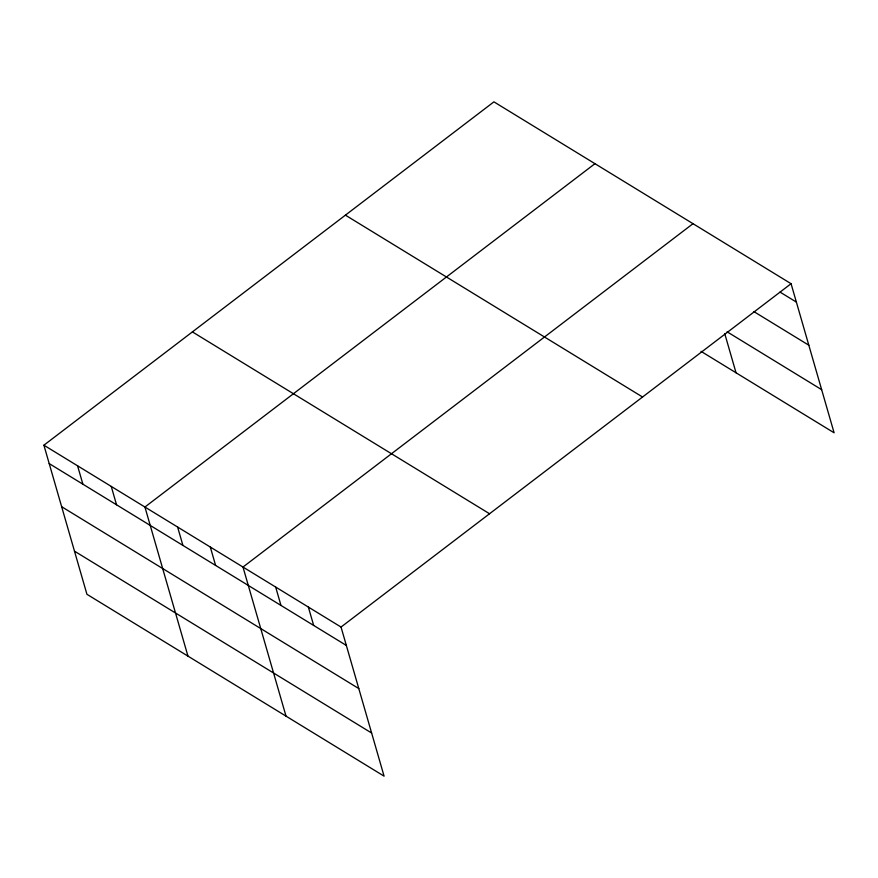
<?xml version="1.0" encoding="UTF-8"?>
<svg xmlns="http://www.w3.org/2000/svg" width="878" height="878" viewBox="0 0 878 878"><rect width="100%" height="100%" fill="white"/><g stroke="black" fill="none" stroke-linecap="round" stroke-linejoin="round"><path stroke-width="1.32" d="M43.9 445.201L341.037 627.057L384.081 776.152L86.933 594.296L43.9 445.201L493.919 101.848L791.067 283.704L834.1 432.799L701.028 351.354M594.955 163.681L144.925 507.034L187.958 656.129M693.005 223.692L242.986 567.045L286.019 716.141M341.037 627.057L791.067 283.704M780.026 292.089L796.368 302.087M753.961 311.646L808.825 345.219M727.094 331.796L821.654 389.667M345.416 215.154L642.553 397.01M192.403 331.895L489.551 513.751M49.201 463.584L346.349 645.44M61.658 506.716L358.795 688.571M74.487 551.164L371.624 733.02M724.723 333.574L736.038 372.788M308.354 607.06L313.666 625.432M275.67 587.053L280.971 605.436M210.303 547.038L215.604 565.421M177.608 527.041L182.92 545.414M111.254 486.423L116.554 504.806M77.571 465.812L82.883 484.195"/></g></svg>
